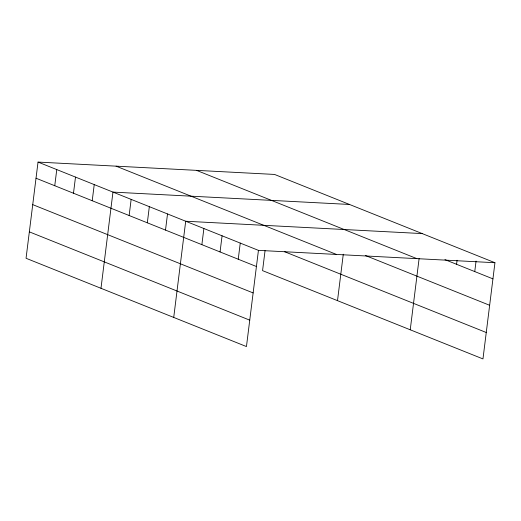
<?xml version="1.0" encoding="UTF-8"?>
<svg xmlns="http://www.w3.org/2000/svg" width="521" height="521" viewBox="0 0 521 521"><rect width="100%" height="100%" fill="white"/><g stroke="black" fill="none" stroke-linecap="round" stroke-linejoin="round"><path stroke-width="0.78" d="M38.033 162.077L26.05 258.279L246.453 346.563L258.436 250.367L38.033 162.077L274.547 174.437L494.95 262.721L482.967 358.923L262.564 270.633L265.059 250.621M54.757 185.723L56.763 169.585M73.487 193.226L75.499 177.088M92.224 200.735L94.236 184.59M100.989 288.295L112.966 192.099L349.487 204.453M129.143 215.525L131.149 199.38M147.326 222.806L149.332 206.668M165.509 230.087L167.515 213.949M173.721 317.432L185.697 221.236L422.218 233.59M201.874 244.655L203.88 228.517M220.057 251.943L222.07 235.798M238.24 259.224L240.253 243.086M337.504 300.65L343.287 254.215M410.235 329.786L419.112 258.533M456.572 264.297L457.073 260.259M474.755 271.578L476.064 261.086M258.436 250.367L494.95 262.721M444.934 259.634L492.938 278.865M196.502 170.354L416.898 258.644M365.28 255.459L489.649 305.28M116.085 166.16L336.481 254.443M284.59 251.715L486.256 332.502M36.021 178.221L256.423 266.511M32.732 204.636L253.134 292.926M29.339 231.858L249.741 320.148"/></g></svg>
